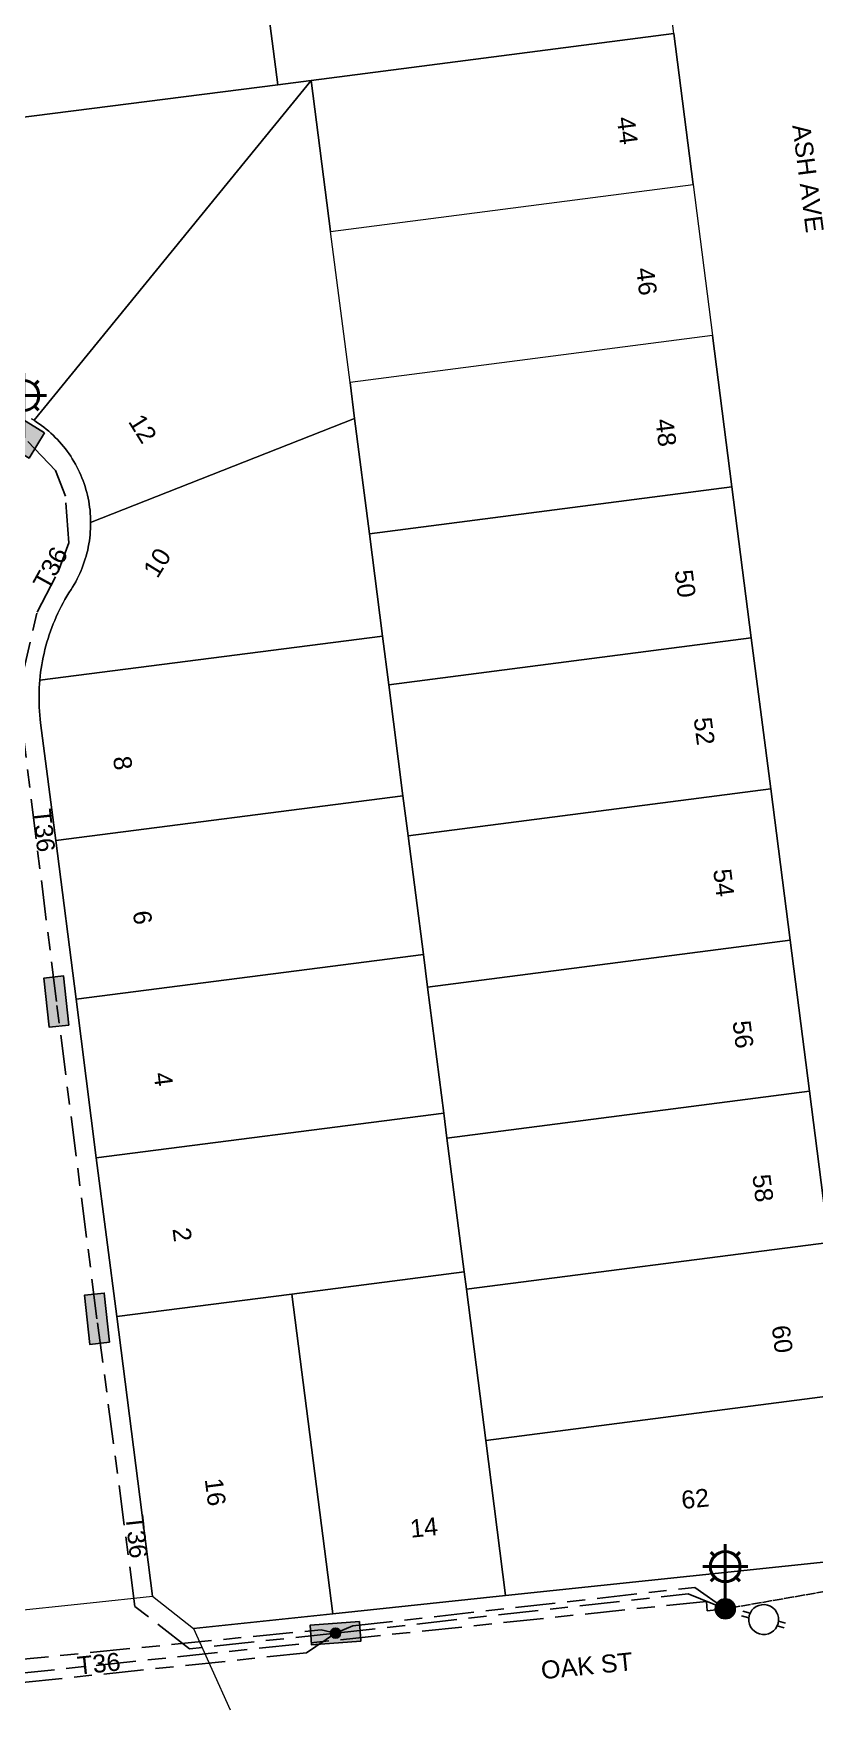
# Model space of a CAD drawing. Header units: metres. Extents: x 298156 to 298818, y 6171580 to 6172425.
# Drawn here: x 298268.4 to 298346.6, y 6171875.1 to 6172042.3 of the extents above; entities that cross this region are included whole.
import ezdxf
from ezdxf.enums import TextEntityAlignment as Align

# ---------------------------------------------------------------- set-up
doc = ezdxf.new("R2010")
doc.units = ezdxf.units.M
doc.linetypes.add('Cable Exist OH', pattern=[1, 1, 0])
doc.linetypes.add('Cable Exist UG', pattern=[8.2, 4, -1.2, 1.8, -1.2])
doc.layers.get('0').update_dxf_attribs({"color": 6})
doc.layers.add('Cadastre Land Parcels_SP_EXT', color=9, linetype='Continuous', lineweight=5)
doc.layers.add('Cadastre Roads_SP_EXT', color=9, linetype='Continuous', lineweight=5)
for name, color, linetype in [('Equip_SL_EXT', 7, 'Continuous'), ('Equip_SP_LV_EXT', 7, 'Continuous'), ('Equip_SP_SL_EXT', 7, 'Continuous'), ('Mains_HV_EXT', 7, 'Continuous'), ('Mains_LV_EXT', 7, 'Continuous'), ('Mains_SL_EXT', 7, 'Continuous'), ('SupportsOH_SP_TR_HV_LV_SL_EXT', 7, 'Continuous'), ('SupportsUG_SP_LV_EXT', 7, 'Continuous'), ('SupportsUG_SP_LV_SL_EXT', 7, 'Continuous')]:
    doc.layers.add(name, color=color, linetype=linetype)
doc.layers.get('0').off()
doc.styles.add('COLUMN_LABEL', font='arial.ttf')
doc.styles.add('iecARIAL', font='arial.ttf', dxfattribs={"height": 2})
doc.styles.add('POLE_LABEL', font='arial.ttf')
doc.styles.get("Standard").update_dxf_attribs({"font": 'arial.ttf'})

# ---------------------------------------------------------------- blocks, each defined once
blk = doc.blocks.new('COLUMN_EXT')
blk.add_hatch(color=256).paths.add_polyline_path([(-1.49, 1.48), (-1.49, -1.49), (1.48, -1.49), (1.48, 1.48)])
blk.add_lwpolyline([(-1.49, -1.49), (1.48, -1.49), (1.48, 1.48), (-1.49, 1.48)], close=True)
for tag, height, style, flags, p in [('ASSET_NUM', 2.5, 'COLUMN_LABEL', 8, (2, 2)), ('STRUCTURE_PLANT_NUMBER', 0.2, 'POLE_LABEL', 9, (1.81, 0.03)), ('STREET_CODE', 0.2, 'COLUMN_LABEL', 9, (1.81, -0.2))]:
    blk.add_attdef(tag, text='', height=height, dxfattribs=dict(style=style, flags=flags)).set_placement(p, align=Align.MIDDLE_LEFT)
at = {"flags": 9}
for tag, p in [('COLUMN_TYPE', (1.81, -0.4)), ('OWNED_BY', (1.81, -0.6)), ('STATE', (1.81, -0.8)), ('USAGE', (1.81, -1)), ('STREETNAME', (1.81, -1.6)), ('LEGEND', (1.81, -1.2)), ('LOCATION', (1.81, -1.4)), ('SUBURB', (1.81, -1.8)), ('NOTES', (1.81, -2))]:
    blk.add_attdef(tag, text='', height=0.2, dxfattribs=at).set_placement(p, align=Align.MIDDLE_LEFT)
at = {"flags": 1}
blk.add_attdef('Z', (1.81, -2.35), '', height=0.2, dxfattribs=at)
blk = doc.blocks.new('PILLAR_EXT')
blk.add_hatch(color=256).paths.add_polyline_path([(-2.475, 0.99), (-2.475, -0.99), (2.475, -0.99), (2.475, 0.99)])
blk.add_lwpolyline([(-2.475, -0.99), (2.475, -0.99), (2.475, 0.99), (-2.475, 0.99)], close=True)
at = {"style": 'iecARIAL', "flags": 8}
blk.add_attdef('ASSET_NUM', (1.5, 3.5), '', height=2.5, dxfattribs=at)
for tag, p, flags in [('OWNED_BY', (0, -0.2), 9), ('STATE', (0, -0.4), 9), ('SUPPORT_TYPE', (0, -0.6), 9), ('STREETNAME', (0, -1.8), 9), ('USAGE', (0, -0.8), 9), ('LEGEND', (0, -1), 9), ('LOCATION', (0, -1.2), 9), ('NOTES', (0, -1.4), 9), ('PARENT', (0, -1.6), 9), ('SUBURB', (0, -2), 1)]:
    blk.add_attdef(tag, p, '', height=0.2, dxfattribs=dict(flags=flags))
blk = doc.blocks.new('*U153')
for p, q in [((-0.25, 5.46), (-0.25, 6.2)), ((0.25, 5.46), (0.25, 6.2)), ((-0.25, 2.51), (-0.25, 1.76)), ((0.25, 2.51), (0.25, 1.76))]:
    blk.add_line(p, q)
blk.add_lwpolyline([(0, 2.49, 1), (0, 5.48, 1)], format="xyb", close=True)
at = {"flags": 9}
for tag, p in [('ACTUAL_STATUS', (0, 0)), ('CONSTRUCTED_VOLTAGE', (0, -0.2)), ('OPERATING_VOLTAGE', (0, -0.6)), ('ORIENTATION', (0, -0.8)), ('OWNED_BY', (0, -1)), ('STATE', (0, -1.2)), ('SWITCH_TYPE', (0, -1.4)), ('NO_PHASES', (0, -0.4)), ('USAGE', (0, -1.6)), ('LEGEND', (0, -1.8)), ('NOTES', (0, -2))]:
    blk.add_attdef(tag, text='', height=0.2, dxfattribs=at).set_placement(p, align=Align.MIDDLE_LEFT)
at = {"flags": 1}
blk.add_attdef('Z', (0, 0), '', height=0.2, dxfattribs=at)
blk = doc.blocks.new('SL_LANTERN_EXT')
at = {"lineweight": 40}
for p, q in [((-1.46, 5.68), (-1.06, 5.28)), ((0, 1.97), (0, 6.47)), ((1.46, 5.68), (1.06, 5.28)), ((-2.25, 4.22), (2.25, 4.22)), ((-1.46, 2.76), (-1.06, 3.16)), ((0, 0), (0, 2.72)), ((1.46, 2.76), (1.06, 3.16))]:
    blk.add_line(p, q, dxfattribs=at)
blk.add_circle((0, 4.22), 1.5, dxfattribs=at)
at = {"style": 'iecARIAL', "flags": 8}
blk.add_attdef('ASSET_NUM', (1.5, 1.5), '', height=2.5, dxfattribs=at)
for tag, p, height, flags in [('OPERATING_VOLTAGE', (0.98, -1.65), 0.2, 9), ('ORIENTATION', (0.98, -1.85), 0.2, 9), ('CONSTRUCTED_VOLTAGE', (0.98, -0.65), 0.2, 9), ('CONTROL_TYPE', (0.98, -0.85), 0.2, 9), ('LANTERN_PURPOSE', (0.98, -1.05), 0.2, 9), ('LANTERN_TYPE', (0.98, -1.25), 0.2, 9), ('NO_PHASES', (0.98, -1.45), 0.2, 9), ('LNUMBER', (2.18, -3.25), 2.5, 8), ('OWNED_BY', (0.98, -2.05), 0.2, 9), ('STATE', (0.98, -2.25), 0.2, 9), ('USAGE', (0.98, -2.45), 0.2, 9), ('CEXIST', (0.98, -2.65), 0.2, 9), ('CNEW', (0.98, -2.85), 0.2, 9), ('CNUMBER', (0.98, -3.05), 0.2, 9), ('CREMOVE', (0.98, -3.25), 0.2, 9), ('CREPLACE', (0.98, -3.45), 0.2, 9), ('LKINGHEIGHT', (0.98, -3.65), 0.2, 9), ('LBRACKET', (0.98, -3.85), 0.2, 9), ('LBRACKETVOCAB', (0.98, -4.05), 0.2, 9), ('LCATEGORY', (0.98, -4.25), 0.2, 9), ('LCHARGE1', (0.98, -4.45), 0.2, 9), ('LCHARGE1PERCENT', (0.98, -4.65), 0.2, 9), ('LCHARGE2', (0.98, -4.85), 0.2, 9), ('LCHARGE2PERCENT', (0.98, -5.05), 0.2, 9), ('LCHARGE3', (0.98, -5.25), 0.2, 9), ('LCHARGE3PERCENT', (0.98, -5.45), 0.2, 9), ('LEXIST', (0.98, -5.65), 0.2, 9), ('LLAMP', (0.98, -5.85), 0.2, 9), ('LLAMPVOCAB', (0.98, -6.05), 0.2, 9), ('LMAST', (0.98, -6.25), 0.2, 9), ('LMASTVOCAB', (0.98, -6.45), 0.2, 9), ('LNEW', (0.98, -6.65), 0.2, 9), ('LANTNUMBER', (0.98, -6.85), 0.2, 9), ('LOUTREACH', (0.98, -7.25), 0.2, 9), ('LOUTREACHVOCAB', (0.98, -7.45), 0.2, 9), ('LRATECODE', (0.98, -7.65), 0.2, 9), ('LREMOVE', (0.98, -7.85), 0.2, 9), ('LREPLACE', (0.98, -8.05), 0.2, 9), ('LTYPE', (0.98, -8.25), 0.2, 9), ('LTYPEVOCAB', (0.98, -8.45), 0.2, 9), ('STREETNAME', (0.98, -9.25), 0.2, 9), ('SUBURB', (0.98, -9.45), 0.2, 1), ('LEGEND', (0.98, -8.65), 0.2, 9), ('LOCATION', (0.98, -8.85), 0.2, 9), ('NOTES', (0.98, -9.05), 0.2, 9)]:
    blk.add_attdef(tag, p, '', height=height, dxfattribs=dict(flags=flags))
blk = doc.blocks.new('POLE_EXT')
blk.add_hatch(color=256).paths.add_polyline_path([(-1, 0, 1), (1, 0, 1)])
blk.add_lwpolyline([(-1, 0, 1), (1, 0, 1)], format="xyb", close=True)
for tag, height, flags, p in [('pNumber', 2.5, 8, (-17.84, 2.07)), ('OWNED_BY', 0.2, 9, (1.35, -0.4)), ('SPECIAL_USE', 0.2, 9, (1.35, -0.8)), ('STATE', 0.2, 9, (1.35, -1)), ('cLV', 0.2, 9, (1.35, -1.4)), ('hDepth', 0.2, 9, (1.35, -1.6)), ('PARENT', 0.2, 9, (1.35, -0.6)), ('USAGE', 0.2, 9, (1.35, -1.2)), ('hDia', 0.2, 9, (1.35, -1.8)), ('cHV', 0.2, 9, (1.35, -2)), ('cLinedev', 0.2, 9, (1.35, -3.4)), ('LBRACKET', 0.2, 9, (1.35, -2.2)), ('LExisting', 0.2, 9, (1.35, -2.4)), ('LANTNUMBER', 0.2, 9, (1.35, -2.6)), ('LOther', 0.2, 9, (1.35, -2.8)), ('LRemove', 0.2, 9, (1.35, -3)), ('LEGEND', 0.2, 9, (1.35, -3.2)), ('pExisting', 0.2, 9, (1.35, -3.8)), ('pFooting', 0.2, 9, (1.35, -4.4)), ('pNew', 0.2, 9, (1.35, -4.6)), ('pRelocate', 0.2, 9, (1.35, -5)), ('LOCATION', 0.2, 9, (1.35, -3.6)), ('PFNUMBER', 0.2, 9, (1.35, -4)), ('NEWPFNUMBER', 0.2, 9, (1.35, -4.2)), ('pRemove', 0.2, 9, (1.35, -5.2)), ('pReplace', 0.2, 9, (1.35, -5.4)), ('pStay', 0.2, 9, (1.35, -5.6)), ('pType', 0.2, 9, (1.35, -5.8)), ('cspan', 0.2, 9, (1.35, -6)), ('STREETNAME', 0.2, 9, (1.35, -6.2)), ('SUBURB', 0.2, 9, (1.35, -6.4)), ('NOTES', 0.2, 9, (1.35, -6.6)), ('OPERATED_BY', 0.2, 9, (1.36, -7.01)), ('MAINTAINED_BY', 0.2, 9, (1.36, -6.81))]:
    blk.add_attdef(tag, text='', height=height, dxfattribs=dict(flags=flags)).set_placement(p, align=Align.MIDDLE_LEFT)
at = {"style": 'POLE_LABEL'}
for tag, height, flags, p in [('ASSET_NUM', 2.5, 8, (2, 2)), ('STRUCTURE_PLANT_NUMBER', 0.2, 9, (1.35, 0.03)), ('STREET_CODE', 0.2, 9, (1.35, -0.2))]:
    blk.add_attdef(tag, text='', height=height, dxfattribs=dict(at, flags=flags)).set_placement(p, align=Align.MIDDLE_LEFT)
at = {"flags": 1}
blk.add_attdef('Z', (1.35, -7.33), '', height=0.2, dxfattribs=at)
blk = doc.blocks.new('CONNECTOR_NODE_EXT')
h = blk.add_hatch(color=256)
edge = h.paths.add_edge_path()
edge.add_arc((0, 0), 0.5, 0, 360)
blk.add_circle((0, 0), 0.5)
at = {"flags": 1}
blk.add_attdef('Z', (0, 0), '', height=0.2, dxfattribs=at)
at = {"flags": 9}
for tag, p in [('CONNECTOR_TYPE', (0, 0)), ('CONSTRUCTED_VOLTAGE', (0, -0.2)), ('OPERATING_VOLTAGE', (0, -0.6)), ('ORIENTATION', (0, -0.8)), ('SUBTYPE', (0, -1)), ('NO_PHASES', (0, -0.4)), ('USAGE', (0, -1.2)), ('NOTES', (0, -1.4))]:
    blk.add_attdef(tag, text='', height=0.2, dxfattribs=at).set_placement(p, align=Align.MIDDLE_LEFT)

msp = doc.modelspace()

# ---------------------------------------------------------------- linework, layer by layer
at = {"layer": 'Cadastre Land Parcels_SP_EXT', "linetype": 'Continuous'}
for p, q in [((298332.49, 6172042.27), (298326.71, 6172087.3)), ((298287.07, 6172082.2), (298292.87, 6172037.14)), ((298292.87, 6172037.14), (298287.07, 6172082.2)), ((298332.49, 6172042.27), (298296.22, 6172037.57)), ((298296.22, 6172037.57), (298332.49, 6172042.27)), ((298334.44, 6172027.15), (298332.49, 6172042.27)), ((298332.49, 6172042.27), (298332.49, 6172042.27)), ((298268.48, 6172003.57), (298296.22, 6172037.57)), ((298296.22, 6172037.57), (298268.48, 6172003.57)), ((298292.87, 6172037.14), (298296.22, 6172037.57)), ((298296.22, 6172037.57), (298292.87, 6172037.14)), ((298296.22, 6172037.57), (298298.16, 6172022.45)), ((298296.22, 6172037.57), (298296.22, 6172037.57)), ((298298.16, 6172022.45), (298296.22, 6172037.57)), ((298292.87, 6172037.14), (298261.75, 6172033.16)), ((298261.75, 6172033.16), (298292.87, 6172037.14)), ((298298.16, 6172022.45), (298334.44, 6172027.15)), ((298298.16, 6172022.45), (298334.44, 6172027.15)), ((298334.44, 6172027.15), (298334.44, 6172027.15)), ((298334.44, 6172027.15), (298336.37, 6172012.04)), ((298300.1, 6172007.34), (298298.16, 6172022.45)), ((298300.1, 6172007.34), (298298.16, 6172022.45)), ((298336.37, 6172012.04), (298300.1, 6172007.34)), ((298336.37, 6172012.04), (298300.1, 6172007.34)), ((298338.31, 6171996.92), (298336.37, 6172012.04)), ((298336.37, 6172012.04), (298336.37, 6172012.04)), ((298300.1, 6172007.34), (298300.1, 6172007.34)), ((298300.1, 6172007.34), (298300.56, 6172003.76)), ((298300.56, 6172003.76), (298300.1, 6172007.34)), ((298268.21, 6172003.73), (298268.48, 6172003.57)), ((298268.48, 6172003.57), (298268.73, 6172003.4)), ((298268.73, 6172003.4), (298268.99, 6172003.23)), ((298268.99, 6172003.23), (298269.23, 6172003.05)), ((298269.23, 6172003.05), (298269.47, 6172002.87)), ((298269.47, 6172002.87), (298269.71, 6172002.68)), ((298269.71, 6172002.68), (298269.95, 6172002.48)), ((298269.95, 6172002.48), (298270.17, 6172002.28)), ((298300.56, 6172003.76), (298274.14, 6171993.35)), ((298274.14, 6171993.35), (298300.56, 6172003.76)), ((298300.56, 6172003.76), (298302.04, 6171992.23)), ((298302.04, 6171992.23), (298300.56, 6172003.76)), ((298300.56, 6172003.76), (298300.56, 6172003.76)), ((298270.17, 6172002.28), (298270.4, 6172002.07)), ((298270.4, 6172002.07), (298270.61, 6172001.86)), ((298270.61, 6172001.86), (298270.83, 6172001.64)), ((298270.83, 6172001.64), (298271.03, 6172001.41)), ((298271.03, 6172001.41), (298271.23, 6172001.18)), ((298271.23, 6172001.18), (298271.43, 6172000.95)), ((298271.43, 6172000.95), (298271.62, 6172000.71)), ((298271.62, 6172000.71), (298271.8, 6172000.47)), ((298271.8, 6172000.47), (298271.98, 6172000.22)), ((298271.98, 6172000.22), (298272.15, 6171999.97)), ((298272.15, 6171999.97), (298272.31, 6171999.71)), ((298272.31, 6171999.71), (298272.47, 6171999.45)), ((298272.47, 6171999.45), (298272.62, 6171999.18)), ((298272.62, 6171999.18), (298272.76, 6171998.92)), ((298272.76, 6171998.92), (298272.9, 6171998.64)), ((298272.9, 6171998.64), (298273.03, 6171998.37)), ((298273.03, 6171998.37), (298273.16, 6171998.09)), ((298273.16, 6171998.09), (298273.27, 6171997.81)), ((298273.27, 6171997.81), (298273.38, 6171997.53)), ((298273.38, 6171997.53), (298273.49, 6171997.24)), ((298273.49, 6171997.24), (298273.58, 6171996.95)), ((298273.58, 6171996.95), (298273.67, 6171996.66)), ((298273.67, 6171996.66), (298273.75, 6171996.36)), ((298273.75, 6171996.36), (298273.82, 6171996.07)), ((298273.82, 6171996.07), (298273.89, 6171995.77)), ((298273.89, 6171995.77), (298273.95, 6171995.47)), ((298302.04, 6171992.23), (298338.31, 6171996.92)), ((298338.31, 6171996.92), (298302.04, 6171992.23)), ((298340.25, 6171981.81), (298338.31, 6171996.92)), ((298273.95, 6171995.47), (298274, 6171995.17)), ((298274, 6171995.17), (298274.04, 6171994.87)), ((298274.04, 6171994.87), (298274.08, 6171994.57)), ((298274.08, 6171994.57), (298274.1, 6171994.26)), ((298274.1, 6171994.26), (298274.13, 6171993.96)), ((298274.11, 6171992.42), (298274.09, 6171992.12)), ((298274.13, 6171992.73), (298274.11, 6171992.42)), ((298274.13, 6171993.96), (298274.14, 6171993.65)), ((298274.14, 6171993.04), (298274.13, 6171992.73)), ((298274.14, 6171993.65), (298274.14, 6171993.35)), ((298274.14, 6171993.35), (298274.14, 6171993.04)), ((298273.91, 6171990.89), (298273.85, 6171990.59)), ((298273.97, 6171991.2), (298273.91, 6171990.89)), ((298274.02, 6171991.5), (298273.97, 6171991.2)), ((298274.06, 6171991.81), (298274.02, 6171991.5)), ((298274.09, 6171992.12), (298274.06, 6171991.81)), ((298302.04, 6171992.23), (298303.35, 6171981.99)), ((298303.35, 6171981.99), (298302.04, 6171992.23)), ((298273.41, 6171989.11), (298273.3, 6171988.82)), ((298273.51, 6171989.4), (298273.41, 6171989.11)), ((298273.61, 6171989.7), (298273.51, 6171989.4)), ((298273.7, 6171989.99), (298273.61, 6171989.7)), ((298273.77, 6171990.29), (298273.7, 6171989.99)), ((298273.85, 6171990.59), (298273.77, 6171990.29)), ((298272.65, 6171987.42), (298272.5, 6171987.16)), ((298272.8, 6171987.7), (298272.65, 6171987.42)), ((298272.93, 6171987.97), (298272.8, 6171987.7)), ((298273.06, 6171988.25), (298272.93, 6171987.97)), ((298273.19, 6171988.54), (298273.06, 6171988.25)), ((298273.3, 6171988.82), (298273.19, 6171988.54)), ((298271.77, 6171985.97), (298271.57, 6171985.64)), ((298271.97, 6171986.3), (298271.77, 6171985.97)), ((298272.18, 6171986.63), (298271.97, 6171986.3)), ((298272.34, 6171986.89), (298272.18, 6171986.63)), ((298272.5, 6171987.16), (298272.34, 6171986.89)), ((298270.86, 6171984.27), (298270.7, 6171983.92)), ((298271.03, 6171984.62), (298270.86, 6171984.27)), ((298271.2, 6171984.96), (298271.03, 6171984.62)), ((298271.39, 6171985.3), (298271.2, 6171984.96)), ((298271.57, 6171985.64), (298271.39, 6171985.3)), ((298270.13, 6171982.48), (298270, 6171982.12)), ((298270.26, 6171982.85), (298270.13, 6171982.48)), ((298270.4, 6171983.21), (298270.26, 6171982.85)), ((298270.55, 6171983.56), (298270.4, 6171983.21)), ((298270.7, 6171983.92), (298270.55, 6171983.56)), ((298303.35, 6171981.99), (298269.06, 6171977.59)), ((298269.06, 6171977.59), (298303.35, 6171981.99)), ((298269.66, 6171981.01), (298269.57, 6171980.64)), ((298269.77, 6171981.38), (298269.66, 6171981.01)), ((298269.88, 6171981.75), (298269.77, 6171981.38)), ((298270, 6171982.12), (298269.88, 6171981.75)), ((298303.98, 6171977.11), (298303.35, 6171981.99)), ((298303.35, 6171981.99), (298303.98, 6171977.11)), ((298303.35, 6171981.99), (298303.35, 6171981.99)), ((298303.98, 6171977.11), (298340.25, 6171981.81)), ((298340.25, 6171981.81), (298303.98, 6171977.11)), ((298340.25, 6171981.81), (298340.25, 6171981.81)), ((298342.2, 6171966.7), (298340.25, 6171981.81)), ((298340.25, 6171981.81), (298340.25, 6171981.81)), ((298269.25, 6171979.12), (298269.19, 6171978.74)), ((298269.32, 6171979.51), (298269.25, 6171979.12)), ((298269.4, 6171979.88), (298269.32, 6171979.51)), ((298269.48, 6171980.26), (298269.4, 6171979.88)), ((298269.57, 6171980.64), (298269.48, 6171980.26)), ((298269.06, 6171977.59), (298269.02, 6171977.2)), ((298269.09, 6171977.98), (298269.06, 6171977.59)), ((298269.14, 6171978.36), (298269.09, 6171977.98)), ((298269.19, 6171978.74), (298269.14, 6171978.36)), ((298268.99, 6171976.42), (298268.98, 6171976.03)), ((298268.98, 6171976.03), (298268.98, 6171975.64)), ((298269, 6171976.81), (298268.99, 6171976.42)), ((298269.02, 6171977.2), (298269, 6171976.81)), ((298305.4, 6171965.99), (298303.98, 6171977.11)), ((298303.98, 6171977.11), (298305.4, 6171965.99)), ((298268.98, 6171975.64), (298268.98, 6171975.25)), ((298268.98, 6171975.25), (298269, 6171974.86)), ((298269, 6171974.86), (298269.02, 6171974.47)), ((298269.02, 6171974.47), (298269.05, 6171974.08)), ((298269.05, 6171974.08), (298269.09, 6171973.69)), ((298269.09, 6171973.69), (298269.14, 6171973.3)), ((298269.14, 6171973.3), (298270.65, 6171961.53)), ((298270.65, 6171961.53), (298305.4, 6171965.99)), ((298305.4, 6171965.99), (298270.65, 6171961.53)), ((298305.4, 6171965.99), (298305.4, 6171965.99)), ((298305.92, 6171962), (298305.4, 6171965.99)), ((298305.4, 6171965.99), (298305.92, 6171962)), ((298305.92, 6171962), (298342.2, 6171966.7)), ((298342.2, 6171966.7), (298305.92, 6171962)), ((298344.13, 6171951.58), (298342.2, 6171966.7)), ((298270.65, 6171961.53), (298272.68, 6171945.66)), ((298307.45, 6171950.12), (298305.92, 6171962)), ((298305.92, 6171962), (298305.92, 6171962)), ((298305.92, 6171962), (298307.45, 6171950.12)), ((298307.86, 6171946.88), (298344.13, 6171951.58)), ((298344.13, 6171951.58), (298307.86, 6171946.88)), ((298344.13, 6171951.58), (298344.13, 6171951.58)), ((298346.07, 6171936.46), (298344.13, 6171951.58)), ((298307.45, 6171950.12), (298272.68, 6171945.66)), ((298272.68, 6171945.66), (298307.45, 6171950.12)), ((298307.86, 6171946.88), (298307.45, 6171950.12)), ((298307.45, 6171950.12), (298307.86, 6171946.88)), ((298272.68, 6171945.66), (298274.71, 6171929.78)), ((298309.49, 6171934.25), (298307.86, 6171946.88)), ((298307.86, 6171946.88), (298307.86, 6171946.88)), ((298307.86, 6171946.88), (298309.49, 6171934.25)), ((298309.8, 6171931.76), (298346.07, 6171936.46)), ((298346.07, 6171936.46), (298309.8, 6171931.76)), ((298346.07, 6171936.46), (298346.07, 6171936.46)), ((298348.02, 6171921.34), (298346.07, 6171936.46)), ((298346.07, 6171936.46), (298346.07, 6171936.46)), ((298274.71, 6171929.78), (298309.49, 6171934.25)), ((298309.49, 6171934.25), (298274.71, 6171929.78)), ((298309.49, 6171934.25), (298309.8, 6171931.76)), ((298309.8, 6171931.76), (298309.49, 6171934.25)), ((298311.52, 6171918.38), (298309.8, 6171931.76)), ((298309.8, 6171931.76), (298309.8, 6171931.76)), ((298309.8, 6171931.76), (298311.52, 6171918.38)), ((298274.71, 6171929.78), (298276.75, 6171913.92)), ((298348.02, 6171921.34), (298311.74, 6171916.65)), ((298311.74, 6171916.65), (298348.02, 6171921.34)), ((298311.52, 6171918.38), (298294.29, 6171916.17)), ((298294.29, 6171916.17), (298311.52, 6171918.38)), ((298311.74, 6171916.65), (298311.52, 6171918.38)), ((298311.52, 6171918.38), (298311.74, 6171916.65)), ((298294.29, 6171916.17), (298276.75, 6171913.92)), ((298276.75, 6171913.92), (298294.29, 6171916.17)), ((298294.29, 6171916.17), (298298.39, 6171884.18)), ((298298.39, 6171884.18), (298294.29, 6171916.17)), ((298313.68, 6171901.53), (298311.74, 6171916.65)), ((298311.74, 6171916.65), (298311.74, 6171916.65)), ((298311.74, 6171916.65), (298313.68, 6171901.53)), ((298276.75, 6171913.92), (298280.34, 6171885.95)), ((298349.96, 6171906.23), (298313.68, 6171901.53)), ((298313.68, 6171901.53), (298349.96, 6171906.23)), ((298315.67, 6171886.01), (298313.68, 6171901.53)), ((298313.68, 6171901.53), (298315.67, 6171886.01)), ((298315.67, 6171886.01), (298348.42, 6171889.46)), ((298280.34, 6171885.95), (298284.44, 6171882.71)), ((298298.39, 6171884.18), (298315.67, 6171886.01)), ((298284.44, 6171882.71), (298298.39, 6171884.18)), ((298298.39, 6171884.18), (298298.39, 6171884.18))]:
    msp.add_line(p, q, dxfattribs=at)
at = {"layer": 'Cadastre Roads_SP_EXT', "linetype": 'Continuous'}
for p, q in [((298332.49, 6172042.27), (298334.44, 6172027.15)), ((298334.44, 6172027.15), (298336.37, 6172012.04)), ((298336.37, 6172012.04), (298338.31, 6171996.92)), ((298268.48, 6172003.57), (298268.21, 6172003.73)), ((298268.73, 6172003.4), (298268.48, 6172003.57)), ((298268.99, 6172003.23), (298268.73, 6172003.4)), ((298269.23, 6172003.05), (298268.99, 6172003.23)), ((298269.47, 6172002.87), (298269.23, 6172003.05)), ((298269.71, 6172002.68), (298269.47, 6172002.87)), ((298269.95, 6172002.48), (298269.71, 6172002.68)), ((298270.17, 6172002.28), (298269.95, 6172002.48)), ((298270.4, 6172002.07), (298270.17, 6172002.28)), ((298270.61, 6172001.86), (298270.4, 6172002.07)), ((298270.83, 6172001.64), (298270.61, 6172001.86)), ((298271.03, 6172001.41), (298270.83, 6172001.64)), ((298271.23, 6172001.18), (298271.03, 6172001.41)), ((298271.43, 6172000.95), (298271.23, 6172001.18)), ((298271.62, 6172000.71), (298271.43, 6172000.95)), ((298271.8, 6172000.47), (298271.62, 6172000.71)), ((298271.98, 6172000.22), (298271.8, 6172000.47)), ((298272.15, 6171999.97), (298271.98, 6172000.22)), ((298272.31, 6171999.71), (298272.15, 6171999.97)), ((298272.47, 6171999.45), (298272.31, 6171999.71)), ((298272.62, 6171999.18), (298272.47, 6171999.45)), ((298272.76, 6171998.92), (298272.62, 6171999.18)), ((298272.9, 6171998.64), (298272.76, 6171998.92)), ((298273.03, 6171998.37), (298272.9, 6171998.64)), ((298273.16, 6171998.09), (298273.03, 6171998.37)), ((298273.27, 6171997.81), (298273.16, 6171998.09)), ((298273.38, 6171997.53), (298273.27, 6171997.81)), ((298273.49, 6171997.24), (298273.38, 6171997.53)), ((298273.58, 6171996.95), (298273.49, 6171997.24)), ((298273.67, 6171996.66), (298273.58, 6171996.95)), ((298273.75, 6171996.36), (298273.67, 6171996.66)), ((298273.82, 6171996.07), (298273.75, 6171996.36)), ((298273.89, 6171995.77), (298273.82, 6171996.07)), ((298273.95, 6171995.47), (298273.89, 6171995.77)), ((298338.31, 6171996.92), (298340.25, 6171981.81)), ((298274, 6171995.17), (298273.95, 6171995.47)), ((298274.04, 6171994.87), (298274, 6171995.17)), ((298274.08, 6171994.57), (298274.04, 6171994.87)), ((298274.1, 6171994.26), (298274.08, 6171994.57)), ((298274.13, 6171993.96), (298274.1, 6171994.26)), ((298274.09, 6171992.12), (298274.11, 6171992.42)), ((298274.11, 6171992.42), (298274.13, 6171992.73)), ((298274.14, 6171993.65), (298274.13, 6171993.96)), ((298274.13, 6171992.73), (298274.14, 6171993.04)), ((298274.14, 6171993.35), (298274.14, 6171993.65)), ((298274.14, 6171993.04), (298274.14, 6171993.35)), ((298273.85, 6171990.59), (298273.91, 6171990.89)), ((298273.91, 6171990.89), (298273.97, 6171991.2)), ((298273.97, 6171991.2), (298274.02, 6171991.5)), ((298274.02, 6171991.5), (298274.06, 6171991.81)), ((298274.06, 6171991.81), (298274.09, 6171992.12)), ((298274.06, 6171991.81), (298274.06, 6171991.81)), ((298273.3, 6171988.82), (298273.41, 6171989.11)), ((298273.41, 6171989.11), (298273.51, 6171989.4)), ((298273.51, 6171989.4), (298273.61, 6171989.7)), ((298273.61, 6171989.7), (298273.7, 6171989.99)), ((298273.7, 6171989.99), (298273.77, 6171990.29)), ((298273.77, 6171990.29), (298273.85, 6171990.59)), ((298272.5, 6171987.16), (298272.65, 6171987.42)), ((298272.65, 6171987.42), (298272.8, 6171987.7)), ((298272.8, 6171987.7), (298272.93, 6171987.97)), ((298272.93, 6171987.97), (298273.06, 6171988.25)), ((298273.06, 6171988.25), (298273.19, 6171988.54)), ((298273.19, 6171988.54), (298273.3, 6171988.82)), ((298271.57, 6171985.64), (298271.77, 6171985.97)), ((298271.77, 6171985.97), (298271.97, 6171986.3)), ((298271.97, 6171986.3), (298272.18, 6171986.63)), ((298272.18, 6171986.63), (298272.34, 6171986.89)), ((298272.34, 6171986.89), (298272.5, 6171987.16)), ((298270.7, 6171983.92), (298270.86, 6171984.27)), ((298270.86, 6171984.27), (298271.03, 6171984.62)), ((298271.03, 6171984.62), (298271.2, 6171984.96)), ((298271.2, 6171984.96), (298271.39, 6171985.3)), ((298271.39, 6171985.3), (298271.57, 6171985.64)), ((298270, 6171982.12), (298270.13, 6171982.48)), ((298270.13, 6171982.48), (298270.26, 6171982.85)), ((298270.26, 6171982.85), (298270.4, 6171983.21)), ((298270.4, 6171983.21), (298270.55, 6171983.56)), ((298270.55, 6171983.56), (298270.7, 6171983.92)), ((298269.57, 6171980.64), (298269.66, 6171981.01)), ((298269.66, 6171981.01), (298269.77, 6171981.38)), ((298269.77, 6171981.38), (298269.88, 6171981.75)), ((298269.88, 6171981.75), (298270, 6171982.12)), ((298340.25, 6171981.81), (298342.2, 6171966.7)), ((298269.19, 6171978.74), (298269.25, 6171979.12)), ((298269.25, 6171979.12), (298269.32, 6171979.51)), ((298269.32, 6171979.51), (298269.4, 6171979.88)), ((298269.4, 6171979.88), (298269.48, 6171980.26)), ((298269.48, 6171980.26), (298269.57, 6171980.64)), ((298269.02, 6171977.2), (298269.06, 6171977.59)), ((298269.06, 6171977.59), (298269.09, 6171977.98)), ((298269.09, 6171977.98), (298269.14, 6171978.36)), ((298269.14, 6171978.36), (298269.19, 6171978.74)), ((298268.98, 6171976.03), (298268.99, 6171976.42)), ((298268.98, 6171975.64), (298268.98, 6171976.03)), ((298268.99, 6171976.42), (298269, 6171976.81)), ((298269, 6171976.81), (298269.02, 6171977.2)), ((298268.98, 6171975.25), (298268.98, 6171975.64)), ((298269, 6171974.86), (298268.98, 6171975.25)), ((298269.02, 6171974.47), (298269, 6171974.86)), ((298269.05, 6171974.08), (298269.02, 6171974.47)), ((298269.09, 6171973.69), (298269.05, 6171974.08)), ((298269.14, 6171973.3), (298269.09, 6171973.69)), ((298270.65, 6171961.53), (298269.14, 6171973.3)), ((298342.2, 6171966.7), (298344.13, 6171951.58)), ((298272.68, 6171945.66), (298270.65, 6171961.53)), ((298344.13, 6171951.58), (298346.07, 6171936.46)), ((298274.71, 6171929.78), (298272.68, 6171945.66)), ((298346.07, 6171936.46), (298348.02, 6171921.34)), ((298276.75, 6171913.92), (298274.71, 6171929.78)), ((298280.34, 6171885.95), (298276.75, 6171913.92)), ((298348.42, 6171889.46), (298315.67, 6171886.01)), ((298274.09, 6171885.29), (298280.34, 6171885.95)), ((298315.67, 6171886.01), (298298.39, 6171884.18)), ((298265.19, 6171884.35), (298274.09, 6171885.29)), ((298298.39, 6171884.18), (298284.44, 6171882.71)), ((298284.44, 6171882.71), (298288.11, 6171874.59))]:
    msp.add_line(p, q, dxfattribs=at)
at = {"layer": 'Mains_HV_EXT', "linetype": 'Cable Exist OH'}
msp.add_line((298369.44, 6171890.22), (298337.65, 6171884.68), dxfattribs=at)
at = {"layer": 'Mains_HV_EXT', "linetype": 'Cable Exist UG'}
for p, q in [((298335.76, 6171885.43), (298170.1, 6171868.05)), ((298335.85, 6171884.49), (298335.76, 6171885.43)), ((298337.65, 6171884.68), (298335.85, 6171884.49))]:
    msp.add_line(p, q, dxfattribs=at)
at = {"layer": 'Mains_LV_EXT', "linetype": 'Cable Exist UG'}
for p, q in [((298270.63, 6171998.56), (298267.47, 6172001.83)), ((298271.62, 6171995.97), (298270.63, 6171998.56)), ((298271.97, 6171991.31), (298271.62, 6171995.97)), ((298270.88, 6171988.4), (298271.97, 6171991.31)), ((298268.78, 6171984.37), (298270.88, 6171988.4)), ((298267.19, 6171977.47), (298268.78, 6171984.37)), ((298270.72, 6171945.42), (298267.06, 6171974.82)), ((298274.78, 6171913.7), (298270.72, 6171945.42)), ((298278.58, 6171884.93), (298274.78, 6171913.7)), ((298298.65, 6171882.25), (298333.95, 6171886.19)), ((298333.95, 6171886.19), (298337.65, 6171884.68)), ((298284.04, 6171880.68), (298278.58, 6171884.93)), ((298298.65, 6171882.25), (298284.04, 6171880.68)), ((298298.65, 6171882.25), (298295.76, 6171880.28)), ((298295.76, 6171880.28), (298252.13, 6171875.72))]:
    msp.add_line(p, q, dxfattribs=at)
at = {"layer": 'Mains_LV_EXT', "linetype": 'Cable Exist OH'}
msp.add_line((298369.44, 6171890.22), (298337.65, 6171884.68), dxfattribs=at)
at = {"layer": 'Mains_SL_EXT', "linetype": 'Cable Exist OH'}
msp.add_line((298369.44, 6171890.22), (298337.65, 6171884.68), dxfattribs=at)
at = {"layer": 'Mains_SL_EXT', "linetype": 'Cable Exist UG'}
for p, q in [((298300.37, 6171882.97), (298334.59, 6171886.82)), ((298334.59, 6171886.82), (298337.65, 6171884.68)), ((298265.93, 6171879.5), (298297.21, 6171882.59)), ((298297.21, 6171882.59), (298298.65, 6171882.25)), ((298298.65, 6171882.25), (298300.37, 6171882.97))]:
    msp.add_line(p, q, dxfattribs=at)

# ---------------------------------------------------------------- block references
at = {"layer": 'Equip_SL_EXT'}
msp.add_blockref('CONNECTOR_NODE_EXT', (298298.65, 6171882.25), dxfattribs=at)
at = {"layer": 'Equip_SP_LV_EXT', "rotation": 254.4591568432553}
msp.add_blockref('*U153', (298337.65, 6171884.68), dxfattribs=at)
at = {"layer": 'Equip_SP_SL_EXT'}
for p in [(298267.47, 6172001.83), (298337.65, 6171884.68)]:
    msp.add_blockref('SL_LANTERN_EXT', p, dxfattribs=at)
at = {"layer": 'SupportsOH_SP_TR_HV_LV_SL_EXT'}
msp.add_blockref('POLE_EXT', (298337.65, 6171884.68), dxfattribs=at)
at = {"layer": 'SupportsUG_SP_LV_EXT'}
for p, rotation in [((298270.72, 6171945.42), 96.27689428861332), ((298274.78, 6171913.7), 95.99177957368293), ((298298.65, 6171882.25), 184.4211578472848)]:
    msp.add_blockref('PILLAR_EXT', p, dxfattribs=dict(at, rotation=rotation))
at = {"layer": 'SupportsUG_SP_LV_SL_EXT', "rotation": 148.7990259269272}
msp.add_blockref('COLUMN_EXT', (298267.47, 6172001.83), dxfattribs=at)

# ---------------------------------------------------------------- texts
at = {"layer": 'Cadastre Land Parcels_SP_EXT'}
for s, rotation, p in [('44', 277.388, (298326.78, 6172033.83)), ('46', 277.2625, (298328.71, 6172018.74)), ('12', 302.0796, (298277.85, 6172003.45)), ('48', 277.1621, (298330.65, 6172003.62)), ('10', 58.1283, (298280.82, 6171987.67)), ('50', 277.2042, (298332.58, 6171988.51)), ('52', 277.3972, (298334.48, 6171973.75)), ('8', 277.4545, (298276.38, 6171969.86)), ('54', 277.2711, (298336.43, 6171958.59)), ('6', 277.5184, (298278.36, 6171954.41)), ('56', 277.2206, (298338.37, 6171943.42)), ('4', 277.2817, (298280.44, 6171938.24)), ('58', 277.4044, (298340.35, 6171928.04)), ('2', 277.2339, (298282.33, 6171922.7)), ('60', 277.2604, (298342.29, 6171912.94)), ('16', 277.2801, (298285.56, 6171897.64)), ('62', 5.8044, (298333.34, 6171894.66)), ('14', 5.7797, (298306.19, 6171891.79))]:
    msp.add_text(s, height=1.8, rotation=rotation, dxfattribs=at).set_placement(p)
at = {"layer": 'Cadastre Roads_SP_EXT'}
for s, rotation, p in [('ASH AVE', 277.3173, (298344.35, 6172033.06)), ('OAK ST', 5.7601, (298319.3, 6171877.63))]:
    msp.add_text(s, height=1.8, rotation=rotation, dxfattribs=at).set_placement(p)
at = {"layer": 'Mains_LV_EXT'}
for rotation, p in [(61.1966, (298269.86, 6171986.46)), (276.0764, (298268.36, 6171964.61)), (276.1981, (298277.62, 6171893.96)), (5.9422, (298272.9, 6171878.09))]:
    msp.add_text('T36', height=1.8, rotation=rotation, dxfattribs=at).set_placement(p)

doc.saveas('drawing.dxf')
